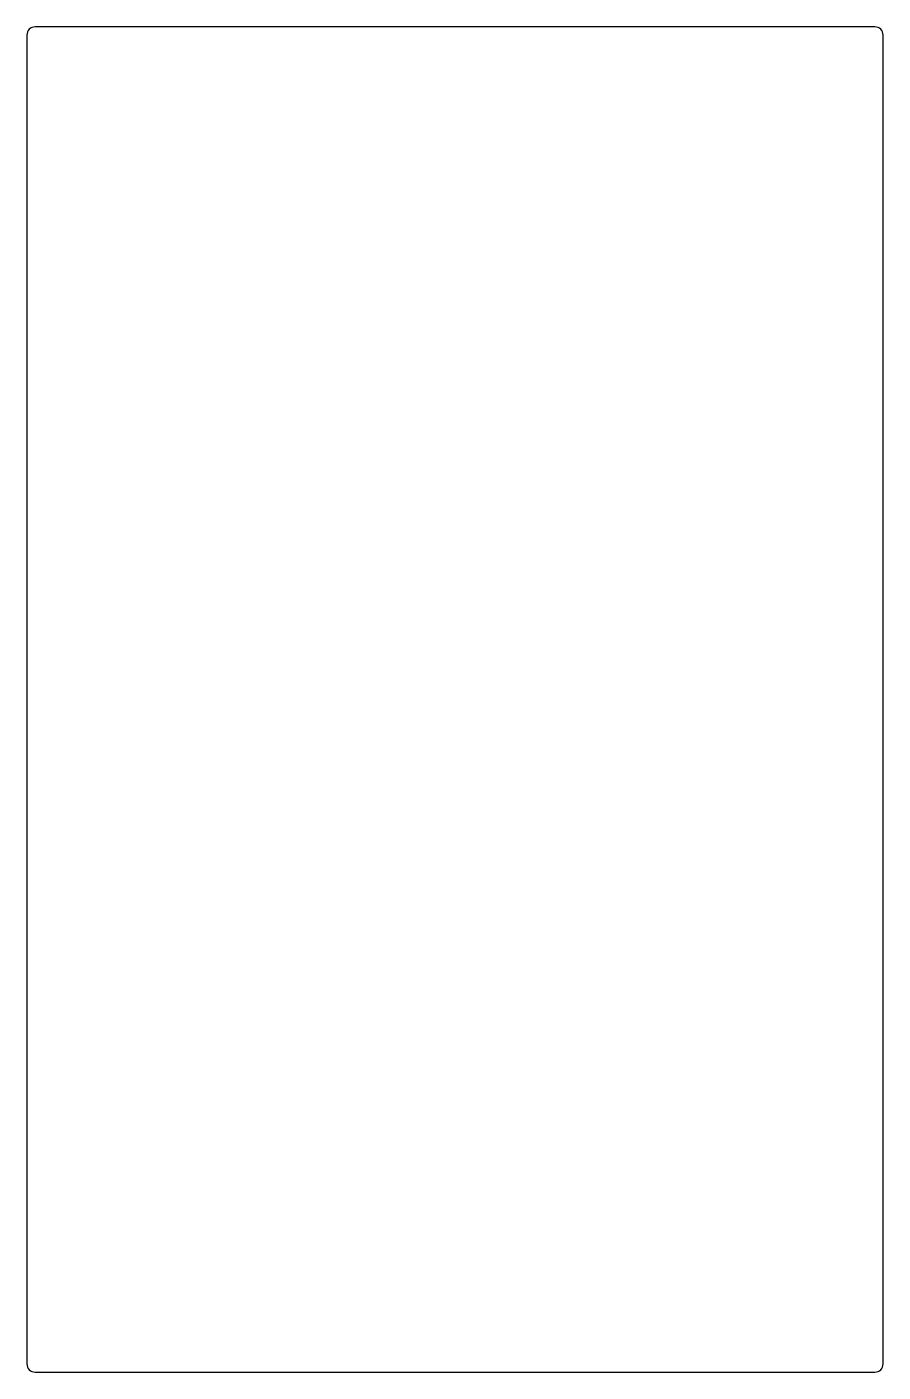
# Model space of a CAD drawing. Header units: millimetres. Extents: x 0 to 210, y 0 to 330.
import ezdxf

# ---------------------------------------------------------------- set-up
doc = ezdxf.new("R2010")
doc.units = ezdxf.units.MM
doc.layers.get('0').update_dxf_attribs({"linetype": 'CONTINUOUS'})

msp = doc.modelspace()

# ---------------------------------------------------------------- linework, layer by layer
msp.add_lwpolyline([(2, 0), (208, 0, 0.414214), (210, 2), (210, 328, 0.414214), (208, 330), (2, 330, 0.414214), (0, 328), (0, 2, 0.414214)], format="xyb", close=True)

doc.saveas('drawing.dxf')
